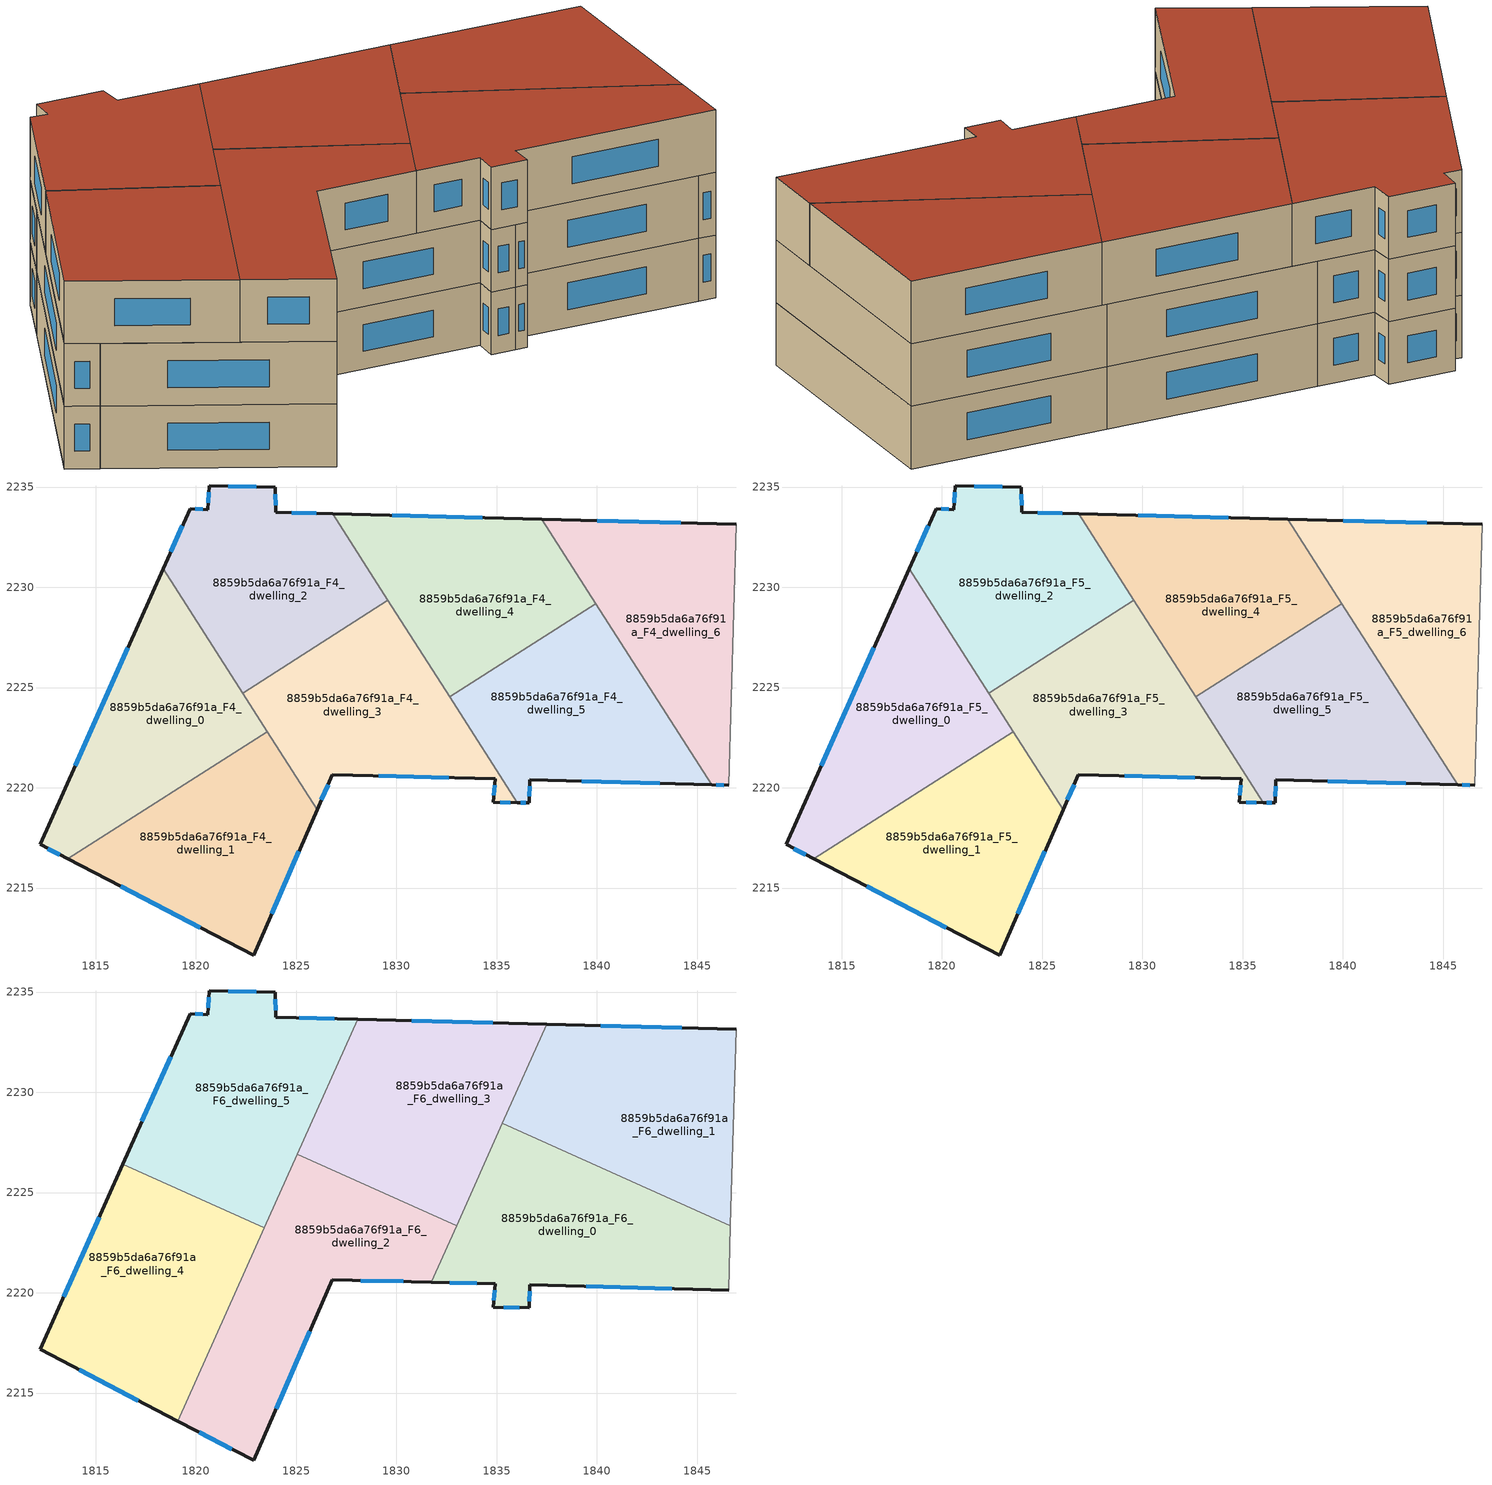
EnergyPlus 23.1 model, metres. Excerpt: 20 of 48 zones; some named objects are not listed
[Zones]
8859b5da6a76f91a_F4_dwelling_0
 floor to 8859b5da6a76f91a_F3_dwelling_0 (EU_floor_Construction): 1818.37,2230.92 1823.55,2222.8 1813.62,2216.46 1812.23,2217.18 z12
 wall outside (EU_wall_Construction): 1818.37,2230.92 1812.23,2217.18 1813.62,2216.46 z12:15
 wall to 8859b5da6a76f91a_F4_dwelling_1 (EU_wall_Construction): 1813.62,2216.46 1823.55,2222.8 z12:15
 wall to 8859b5da6a76f91a_F4_dwelling_2 (EU_wall_Construction): 1822.33,2224.72 1818.37,2230.92 z12:15
 wall to 8859b5da6a76f91a_F4_dwelling_3 (EU_wall_Construction): 1823.55,2222.81 1822.33,2224.72 z12:15
 window (EU_Window_Construction): 1812.63,2216.97 1813.22,2216.66 / 1816.62,2226.99 1813.98,2221.1 z12.86:14.14
8859b5da6a76f91a_F4_dwelling_1
 floor to 8859b5da6a76f91a_F3_dwelling_1 (EU_floor_Construction): 1823.55,2222.8 1826.05,2218.9 1822.88,2211.64 1813.62,2216.46 z12
 wall outside (EU_wall_Construction): 1813.62,2216.46 1822.88,2211.64 1826.05,2218.9 z12:15
 wall to 8859b5da6a76f91a_F4_dwelling_3 (EU_wall_Construction): 1826.05,2218.9 1823.55,2222.8 z12:15
 window (EU_Window_Construction): 1816.27,2215.08 1820.23,2213.02 / 1823.78,2213.72 1825.14,2216.83 z12.86:14.14
8859b5da6a76f91a_F4_dwelling_2
 floor to 8859b5da6a76f91a_F3_dwelling_2 (EU_floor_Construction): 1826.82,2233.67 1829.58,2229.35 1822.33,2224.72 1818.37,2230.92 1819.71,2233.92 1820.58,2233.87 1820.68,2235.07 1823.97,2234.99 1823.98,2233.75 z12
 wall outside (EU_wall_Construction): 1826.82,2233.67 1823.98,2233.75 1823.97,2234.99 1820.68,2235.07 1820.58,2233.87 1819.71,2233.92 1818.37,2230.92 z12:15
 wall to 8859b5da6a76f91a_F4_dwelling_3 (EU_wall_Construction): 1822.33,2224.72 1829.58,2229.35 z12:15
 wall to 8859b5da6a76f91a_F4_dwelling_4 (EU_wall_Construction): 1829.58,2229.35 1826.82,2233.67 z12:15
 window (EU_Window_Construction): 1820.33,2233.88 1819.96,2233.9 / 1820.65,2234.73 1820.61,2234.21 / 1823.03,2235.02 1821.62,2235.05 / 1823.98,2234.1 1823.97,2234.64 / 1826.01,2233.69 1824.79,2233.73 / 1819.33,2233.06 1818.75,2231.77 z12.86:14.14
8859b5da6a76f91a_F4_dwelling_3
 floor to 8859b5da6a76f91a_F3_dwelling_3 (EU_floor_Construction): 1829.58,2229.35 1836.03,2219.26 1834.84,2219.28 1834.92,2220.46 1826.81,2220.65 1826.05,2218.9 1822.33,2224.72 z12
 wall outside (EU_wall_Construction): 1826.05,2218.9 1826.81,2220.65 1834.92,2220.46 1834.84,2219.28 1836.03,2219.26 z12:15
 wall to 8859b5da6a76f91a_F4_dwelling_5 (EU_wall_Construction): 1836.03,2219.26 1832.66,2224.53 z12:15
 wall to 8859b5da6a76f91a_F4_dwelling_4 (EU_wall_Construction): 1832.66,2224.53 1829.58,2229.35 z12:15
 window (EU_Window_Construction): 1826.27,2219.4 1826.59,2220.15 / 1835.18,2219.27 1835.69,2219.26 / 1834.9,2220.12 1834.86,2219.62 / 1829.13,2220.59 1832.6,2220.51 z12.86:14.14
8859b5da6a76f91a_F4_dwelling_4
 floor to 8859b5da6a76f91a_F3_dwelling_4 (EU_floor_Construction): 1837.26,2233.39 1839.95,2229.19 1832.66,2224.53 1826.82,2233.67 z12
 wall outside (EU_wall_Construction): 1837.26,2233.39 1826.82,2233.67 z12:15
 wall to 8859b5da6a76f91a_F4_dwelling_5 (EU_wall_Construction): 1832.66,2224.53 1839.95,2229.19 z12:15
 wall to 8859b5da6a76f91a_F4_dwelling_6 (EU_wall_Construction): 1839.95,2229.19 1837.26,2233.39 z12:15
 window (EU_Window_Construction): 1834.27,2233.47 1829.8,2233.59 z12.86:14.14
8859b5da6a76f91a_F4_dwelling_5
 floor to 8859b5da6a76f91a_F3_dwelling_5 (EU_floor_Construction): 1839.95,2229.19 1845.72,2220.15 1836.65,2220.4 1836.63,2219.24 1836.03,2219.26 1832.66,2224.53 z12
 wall outside (EU_wall_Construction): 1836.03,2219.26 1836.63,2219.24 1836.65,2220.4 1845.72,2220.15 z12:15
 wall to 8859b5da6a76f91a_F4_dwelling_6 (EU_wall_Construction): 1845.72,2220.15 1839.95,2229.19 z12:15
 window (EU_Window_Construction): 1836.64,2219.57 1836.64,2220.07 / 1836.2,2219.25 1836.46,2219.25 / 1839.24,2220.33 1843.13,2220.22 z12.86:14.14
8859b5da6a76f91a_F4_dwelling_6
 floor to 8859b5da6a76f91a_F3_dwelling_6 (EU_floor_Construction): 1846.94,2233.14 1846.57,2220.13 1845.72,2220.15 1837.26,2233.39 z12
 wall outside (EU_wall_Construction): 1846.94,2233.14 1837.26,2233.39 / 1845.72,2220.15 1846.57,2220.13 z12:15
 wall adiabatic (EU_wall_Construction): 1846.57,2220.13 1846.94,2233.14 z12:15
 window (EU_Window_Construction): 1844.17,2233.21 1840.02,2233.32 / 1845.96,2220.14 1846.33,2220.13 z12.86:14.14
8859b5da6a76f91a_F5_dwelling_0
 floor to 8859b5da6a76f91a_F4_dwelling_0 (EU_floor_Construction): 1818.37,2230.92 1823.55,2222.8 1813.62,2216.46 1812.23,2217.18 z15
 wall outside (EU_wall_Construction): 1818.37,2230.92 1812.23,2217.18 1813.62,2216.46 z15:18
 wall to 8859b5da6a76f91a_F5_dwelling_1 (EU_wall_Construction): 1813.62,2216.46 1823.55,2222.8 z15:18
 wall to 8859b5da6a76f91a_F5_dwelling_2 (EU_wall_Construction): 1822.33,2224.72 1818.37,2230.92 z15:18
 wall to 8859b5da6a76f91a_F5_dwelling_3 (EU_wall_Construction): 1823.55,2222.81 1822.33,2224.72 z15:18
 window (EU_Window_Construction): 1812.63,2216.97 1813.22,2216.66 / 1816.62,2226.99 1813.98,2221.1 z15.86:17.14
 ceiling adiabatic (EU_roof_Construction): 1823.09,2222.51 1823.36,2223.11 1823.22,2223.33 1816.35,2226.4 1812.23,2217.18 1813.62,2216.46 z18
8859b5da6a76f91a_F5_dwelling_1
 floor to 8859b5da6a76f91a_F4_dwelling_1 (EU_floor_Construction): 1823.55,2222.8 1826.05,2218.9 1822.88,2211.64 1813.62,2216.46 z15
 wall outside (EU_wall_Construction): 1813.62,2216.46 1822.88,2211.64 1826.05,2218.9 z15:18
 wall to 8859b5da6a76f91a_F5_dwelling_3 (EU_wall_Construction): 1826.05,2218.9 1823.55,2222.8 z15:18
 window (EU_Window_Construction): 1816.27,2215.08 1820.23,2213.02 / 1823.78,2213.72 1825.14,2216.83 z15.86:17.14
8859b5da6a76f91a_F5_dwelling_2
 floor to 8859b5da6a76f91a_F4_dwelling_2 (EU_floor_Construction): 1826.82,2233.67 1829.58,2229.35 1822.33,2224.72 1818.37,2230.92 1819.71,2233.92 1820.58,2233.87 1820.68,2235.07 1823.97,2234.99 1823.98,2233.75 z15
 wall outside (EU_wall_Construction): 1826.82,2233.67 1823.98,2233.75 1823.97,2234.99 1820.68,2235.07 1820.58,2233.87 1819.71,2233.92 1818.37,2230.92 z15:18
 wall to 8859b5da6a76f91a_F5_dwelling_3 (EU_wall_Construction): 1822.33,2224.72 1829.58,2229.35 z15:18
 wall to 8859b5da6a76f91a_F5_dwelling_4 (EU_wall_Construction): 1829.58,2229.35 1826.82,2233.67 z15:18
 window (EU_Window_Construction): 1820.33,2233.88 1819.96,2233.9 / 1820.65,2234.73 1820.61,2234.21 / 1823.03,2235.02 1821.62,2235.05 / 1823.98,2234.1 1823.97,2234.64 / 1826.01,2233.69 1824.79,2233.73 / 1819.33,2233.06 1818.75,2231.77 z15.86:17.14
8859b5da6a76f91a_F5_dwelling_3
 floor to 8859b5da6a76f91a_F4_dwelling_3 (EU_floor_Construction): 1829.58,2229.35 1836.03,2219.26 1834.84,2219.28 1834.92,2220.46 1826.81,2220.65 1826.05,2218.9 1822.33,2224.72 z15
 wall outside (EU_wall_Construction): 1826.05,2218.9 1826.81,2220.65 1834.92,2220.46 1834.84,2219.28 1836.03,2219.26 z15:18
 wall to 8859b5da6a76f91a_F5_dwelling_5 (EU_wall_Construction): 1836.03,2219.26 1832.66,2224.53 z15:18
 wall to 8859b5da6a76f91a_F5_dwelling_4 (EU_wall_Construction): 1832.66,2224.53 1829.58,2229.35 z15:18
 window (EU_Window_Construction): 1826.27,2219.4 1826.59,2220.15 / 1835.18,2219.27 1835.69,2219.26 / 1834.9,2220.12 1834.86,2219.62 / 1829.13,2220.59 1832.6,2220.51 z15.86:17.14
 ceiling adiabatic (EU_roof_Construction): 1823.36,2223.11 1824.78,2226.28 1822.33,2224.72 z18
8859b5da6a76f91a_F5_dwelling_4
 floor to 8859b5da6a76f91a_F4_dwelling_4 (EU_floor_Construction): 1837.26,2233.39 1839.95,2229.19 1832.66,2224.53 1826.82,2233.67 z15
 wall outside (EU_wall_Construction): 1837.26,2233.39 1826.82,2233.67 z15:18
 wall to 8859b5da6a76f91a_F5_dwelling_5 (EU_wall_Construction): 1832.66,2224.53 1839.95,2229.19 z15:18
 wall to 8859b5da6a76f91a_F5_dwelling_6 (EU_wall_Construction): 1839.95,2229.19 1837.26,2233.39 z15:18
 window (EU_Window_Construction): 1834.27,2233.47 1829.8,2233.59 z15.86:17.14
8859b5da6a76f91a_F5_dwelling_5
 floor to 8859b5da6a76f91a_F4_dwelling_5 (EU_floor_Construction): 1839.95,2229.19 1845.72,2220.15 1836.65,2220.4 1836.63,2219.24 1836.03,2219.26 1832.66,2224.53 z15
 wall outside (EU_wall_Construction): 1836.03,2219.26 1836.63,2219.24 1836.65,2220.4 1845.72,2220.15 z15:18
 wall to 8859b5da6a76f91a_F5_dwelling_6 (EU_wall_Construction): 1845.72,2220.15 1839.95,2229.19 z15:18
 window (EU_Window_Construction): 1836.64,2219.57 1836.64,2220.07 / 1836.2,2219.25 1836.46,2219.25 / 1839.24,2220.33 1843.13,2220.22 z15.86:17.14
8859b5da6a76f91a_F5_dwelling_6
 floor to 8859b5da6a76f91a_F4_dwelling_6 (EU_floor_Construction): 1846.94,2233.14 1846.57,2220.13 1845.72,2220.15 1837.26,2233.39 z15
 wall outside (EU_wall_Construction): 1846.94,2233.14 1837.26,2233.39 / 1845.72,2220.15 1846.57,2220.13 z15:18
 wall adiabatic (EU_wall_Construction): 1846.57,2220.13 1846.94,2233.14 z15:18
 window (EU_Window_Construction): 1844.17,2233.21 1840.02,2233.32 / 1845.96,2220.14 1846.33,2220.13 z15.86:17.14
8859b5da6a76f91a_F6_dwelling_0
 floor to 8859b5da6a76f91a_F5_dwelling_5 (EU_floor_Construction): 1842.48,2225.23 1845.72,2220.15 1836.65,2220.4 1836.63,2219.24 1836.03,2219.26 1833.17,2223.72 1833.89,2225.31 1837.34,2227.52 z18
 floor to 8859b5da6a76f91a_F5_dwelling_6 (EU_floor_Construction): 1846.66,2223.36 1846.57,2220.13 1845.72,2220.15 1842.48,2225.23 z18
 floor to 8859b5da6a76f91a_F5_dwelling_3 (EU_floor_Construction): 1833.17,2223.72 1836.03,2219.26 1834.84,2219.28 1834.92,2220.46 1831.75,2220.53 z18
 floor to 8859b5da6a76f91a_F5_dwelling_4 (EU_floor_Construction): 1837.34,2227.52 1833.89,2225.31 1835.29,2228.44 z18
 wall outside (EU_wall_Construction): 1831.75,2220.53 1834.92,2220.46 1834.84,2219.28 1836.63,2219.24 1836.65,2220.4 1846.57,2220.13 z18:21
 wall to 8859b5da6a76f91a_F6_dwelling_1 (EU_wall_Construction): 1846.66,2223.36 1835.29,2228.45 z18:21
 wall adiabatic (EU_wall_Construction): 1846.57,2220.13 1846.66,2223.36 z18:21
 wall to 8859b5da6a76f91a_F6_dwelling_3 (EU_wall_Construction): 1835.29,2228.45 1833.01,2223.36 z18:21
 wall to 8859b5da6a76f91a_F6_dwelling_2 (EU_wall_Construction): 1833.01,2223.35 1831.75,2220.53 z18:21
 window (EU_Window_Construction): 1839.48,2220.32 1843.73,2220.21 / 1836.64,2219.57 1836.64,2220.07 / 1835.35,2219.27 1836.12,2219.25 / 1834.9,2220.12 1834.86,2219.62 / 1832.65,2220.51 1834.01,2220.48 z18.86:20.14
 roof outside (EU_roof_Construction): 1846.57,2220.13 1846.66,2223.36 1835.29,2228.45 1831.75,2220.53 1834.92,2220.46 1834.84,2219.28 1836.63,2219.24 1836.65,2220.4 z21
8859b5da6a76f91a_F6_dwelling_1
 floor to 8859b5da6a76f91a_F5_dwelling_6 (EU_floor_Construction): 1846.94,2233.14 1846.66,2223.36 1842.48,2225.23 1837.4,2233.17 1837.5,2233.39 z18
 floor to 8859b5da6a76f91a_F5_dwelling_5 (EU_floor_Construction): 1839.95,2229.19 1842.48,2225.23 1837.34,2227.52 z18
 floor to 8859b5da6a76f91a_F5_dwelling_4 (EU_floor_Construction): 1837.4,2233.17 1839.95,2229.19 1837.34,2227.52 1835.29,2228.44 z18
 wall outside (EU_wall_Construction): 1846.94,2233.14 1837.5,2233.39 z18:21
 wall adiabatic (EU_wall_Construction): 1846.66,2223.36 1846.94,2233.14 z18:21
 wall to 8859b5da6a76f91a_F6_dwelling_3 (EU_wall_Construction): 1837.5,2233.39 1835.29,2228.45 z18:21
 window (EU_Window_Construction): 1844.24,2233.21 1840.2,2233.32 z18.86:20.14
 roof outside (EU_roof_Construction): 1846.66,2223.36 1846.94,2233.14 1837.5,2233.39 1835.29,2228.45 z21
8859b5da6a76f91a_F6_dwelling_2
 floor to 8859b5da6a76f91a_F5_dwelling_1 (EU_floor_Construction): 1823.55,2222.8 1826.05,2218.9 1822.88,2211.64 1819.11,2213.6 1823.09,2222.51 z18
 floor to 8859b5da6a76f91a_F5_dwelling_0 (EU_floor_Construction): 1823.36,2223.11 1823.55,2222.8 1823.09,2222.51 z18
 floor to 8859b5da6a76f91a_F5_dwelling_2 (EU_floor_Construction): 1825.48,2226.73 1824.78,2226.28 1825.06,2226.91 z18
 floor to 8859b5da6a76f91a_F5_dwelling_3 (EU_floor_Construction): 1833.01,2223.36 1831.75,2220.53 1826.81,2220.65 1826.05,2218.9 1823.36,2223.11 1824.78,2226.28 1825.48,2226.73 z18
 wall outside (EU_wall_Construction): 1819.11,2213.6 1822.88,2211.64 1826.81,2220.65 1831.75,2220.53 z18:21
 wall to 8859b5da6a76f91a_F6_dwelling_3 (EU_wall_Construction): 1833.01,2223.36 1825.06,2226.91 z18:21
 wall to 8859b5da6a76f91a_F6_dwelling_4 (EU_wall_Construction): 1823.42,2223.24 1819.11,2213.6 z18:21
 wall to 8859b5da6a76f91a_F6_dwelling_5 (EU_wall_Construction): 1825.06,2226.91 1823.42,2223.24 z18:21
 window (EU_Window_Construction): 1828.22,2220.61 1830.34,2220.57 / 1824,2214.22 1825.69,2218.07 / 1820.18,2213.04 1821.8,2212.2 z18.86:20.14
 roof outside (EU_roof_Construction): 1831.75,2220.53 1833.01,2223.36 1825.06,2226.91 1819.11,2213.6 1822.88,2211.64 1826.81,2220.65 z21
8859b5da6a76f91a_F6_dwelling_3
 floor to 8859b5da6a76f91a_F5_dwelling_4 (EU_floor_Construction): 1837.26,2233.39 1837.4,2233.17 1833.89,2225.31 1832.66,2224.53 1827.56,2232.5 1828.07,2233.64 z18
 floor to 8859b5da6a76f91a_F5_dwelling_6 (EU_floor_Construction): 1837.5,2233.39 1837.4,2233.17 1837.26,2233.39 z18
 floor to 8859b5da6a76f91a_F5_dwelling_5 (EU_floor_Construction): 1833.89,2225.31 1833.17,2223.72 1832.66,2224.53 z18
 floor to 8859b5da6a76f91a_F5_dwelling_2 (EU_floor_Construction): 1827.56,2232.5 1829.58,2229.35 1825.48,2226.73 1825.06,2226.91 z18
 floor to 8859b5da6a76f91a_F5_dwelling_3 (EU_floor_Construction): 1829.58,2229.35 1833.17,2223.72 1833.01,2223.36 1825.48,2226.73 z18
 wall outside (EU_wall_Construction): 1837.5,2233.39 1828.07,2233.64 z18:21
 wall to 8859b5da6a76f91a_F6_dwelling_5 (EU_wall_Construction): 1828.07,2233.64 1825.06,2226.91 z18:21
 window (EU_Window_Construction): 1834.81,2233.46 1830.77,2233.57 z18.86:20.14
 roof outside (EU_roof_Construction): 1833.01,2223.36 1837.5,2233.39 1828.07,2233.64 1825.06,2226.91 z21
8859b5da6a76f91a_F6_dwelling_4
 floor to 8859b5da6a76f91a_F5_dwelling_1 (EU_floor_Construction): 1823.09,2222.51 1819.11,2213.6 1813.62,2216.46 z18
 floor adiabatic (EU_floor_Construction): 1823.42,2223.24 1823.09,2222.51 1813.62,2216.46 1812.23,2217.18 1816.35,2226.4 z18
 wall outside (EU_wall_Construction): 1816.35,2226.4 1812.23,2217.18 1819.11,2213.6 z18:21
 wall to 8859b5da6a76f91a_F6_dwelling_5 (EU_wall_Construction): 1823.42,2223.24 1816.35,2226.4 z18:21
 window (EU_Window_Construction): 1814.19,2216.16 1817.14,2214.63 / 1815.17,2223.77 1813.41,2219.81 z18.86:20.14
 roof outside (EU_roof_Construction): 1819.11,2213.6 1823.42,2223.24 1816.35,2226.4 1812.23,2217.18 z21
8859b5da6a76f91a_F6_dwelling_5
 floor to 8859b5da6a76f91a_F5_dwelling_2 (EU_floor_Construction): 1826.82,2233.67 1827.56,2232.5 1824.78,2226.28 1822.33,2224.72 1818.37,2230.92 1819.71,2233.92 1820.58,2233.87 1820.68,2235.07 1823.97,2234.99 1823.98,2233.75 z18
 floor to 8859b5da6a76f91a_F5_dwelling_0 (EU_floor_Construction): 1818.37,2230.92 1823.22,2223.33 1816.35,2226.4 z18
 floor to 8859b5da6a76f91a_F5_dwelling_4 (EU_floor_Construction): 1828.07,2233.64 1827.56,2232.5 1826.82,2233.67 z18
 floor adiabatic (EU_floor_Construction): 1824.78,2226.28 1823.42,2223.24 1823.22,2223.33 1822.33,2224.72 z18
 wall outside (EU_wall_Construction): 1828.07,2233.64 1823.98,2233.75 1823.97,2234.99 1820.68,2235.07 1820.58,2233.87 1819.71,2233.92 1816.35,2226.4 z18:21
 window (EU_Window_Construction): 1823.03,2235.02 1821.62,2235.05 / 1823.98,2234.1 1823.97,2234.64 / 1826.91,2233.67 1825.15,2233.72 / 1818.75,2231.77 1817.31,2228.55 / 1820.33,2233.88 1819.96,2233.9 / 1820.65,2234.73 1820.61,2234.21 z18.86:20.14
 roof outside (EU_roof_Construction): 1823.42,2223.24 1828.07,2233.64 1823.98,2233.75 1823.97,2234.99 1820.68,2235.07 1820.58,2233.87 1819.71,2233.92 1816.35,2226.4 z21
[Building]
EU S2 Campaign: North Axis=0; Terrain=City; Solar Distribution=FullExterior
[Site:Location]
Helsinki-Vantaa.AP: Latitude=60.317; Longitude=24.963; Time Zone=2; Elevation=54.6
[SizingPeriod:WeatherFileDays]
AnnualSizingPeriod: Begin Month=1; Begin Day of Month=1; End Month=12; End Day of Month=31; Day of Week for Start Day=Monday; Use Weather File Daylight Saving Period=No; Use Weather File Rain and Snow Indicators=No
[MATERIAL]
EU_InternalMass_Material: Roughness=MediumRough; Thickness=0.1; Conductivity=1; Density=1800; Specific Heat=900; Thermal Absorptance=0.9; Solar Absorptance=0.7; Visible Absorptance=0.7
[MATERIAL:NOMASS] Roughness=MediumRough; Thermal Absorptance=0.9; Solar Absorptance=0.7; Visible Absorptance=0.7
Name | Thermal Resistance
EU_wall_NoMass | 1.10183
EU_roof_NoMass; EU_floor_NoMass | 1.70606
[WINDOWMATERIAL:SIMPLEGLAZINGSYSTEM]
EU_Window_SimpleGlazing: UFactor=3.11035; Solar Heat Gain Coefficient=0.8; Visible Transmittance=0.8
[CONSTRUCTION]
EU_wall_Construction: EU_wall_NoMass
EU_roof_Construction: EU_roof_NoMass
EU_floor_Construction: EU_floor_NoMass
EU_Window_Construction: EU_Window_SimpleGlazing
EU_InternalMass_Construction: EU_InternalMass_Material
[ZONE] Type=1; Multiplier=1; Ceiling Height=autocalculate; Floor Area=autocalculate; Part of Total Floor Area=Yes
Name | Volume
8859b5da6a76f91a_F4_dwelling_0; 8859b5da6a76f91a_F5_dwelling_0 | 205.552
8859b5da6a76f91a_F6_dwelling_0 | 239.835
8859b5da6a76f91a_F4_dwelling_1; 8859b5da6a76f91a_F5_dwelling_1 | 205.559
8859b5da6a76f91a_F6_dwelling_1 | 239.81
8859b5da6a76f91a_F4_dwelling_2; 8859b5da6a76f91a_F5_dwelling_2 | 205.568
8859b5da6a76f91a_F6_dwelling_2 | 239.827
8859b5da6a76f91a_F4_dwelling_3; 8859b5da6a76f91a_F5_dwelling_3 | 205.57
8859b5da6a76f91a_F6_dwelling_3 | 239.832
8859b5da6a76f91a_F4_dwelling_4; 8859b5da6a76f91a_F5_dwelling_4 | 205.542
8859b5da6a76f91a_F6_dwelling_4 | 239.821
8859b5da6a76f91a_F4_dwelling_5; 8859b5da6a76f91a_F5_dwelling_5 | 205.554
8859b5da6a76f91a_F6_dwelling_5 | 239.808
8859b5da6a76f91a_F4_dwelling_6; 8859b5da6a76f91a_F5_dwelling_6 | 205.575
[INTERNALMASS] Construction=EU_InternalMass_Construction
Name | Zone or ZoneList | Surface Area
8859b5da6a76f91a_F4_dwelling_0_EU_InternalMass | 8859b5da6a76f91a_F4_dwelling_0 | 68.5187
8859b5da6a76f91a_F4_dwelling_1_EU_InternalMass | 8859b5da6a76f91a_F4_dwelling_1 | 68.5184
8859b5da6a76f91a_F4_dwelling_2_EU_InternalMass | 8859b5da6a76f91a_F4_dwelling_2 | 68.5226
8859b5da6a76f91a_F4_dwelling_3_EU_InternalMass | 8859b5da6a76f91a_F4_dwelling_3 | 68.5211
8859b5da6a76f91a_F4_dwelling_4_EU_InternalMass | 8859b5da6a76f91a_F4_dwelling_4 | 68.5161
8859b5da6a76f91a_F4_dwelling_5_EU_InternalMass | 8859b5da6a76f91a_F4_dwelling_5 | 68.5155
8859b5da6a76f91a_F4_dwelling_6_EU_InternalMass | 8859b5da6a76f91a_F4_dwelling_6 | 68.5253
8859b5da6a76f91a_F5_dwelling_0_EU_InternalMass | 8859b5da6a76f91a_F5_dwelling_0 | 68.5187
8859b5da6a76f91a_F5_dwelling_1_EU_InternalMass | 8859b5da6a76f91a_F5_dwelling_1 | 68.5184
8859b5da6a76f91a_F5_dwelling_2_EU_InternalMass | 8859b5da6a76f91a_F5_dwelling_2 | 68.5226
8859b5da6a76f91a_F5_dwelling_3_EU_InternalMass | 8859b5da6a76f91a_F5_dwelling_3 | 68.5211
8859b5da6a76f91a_F5_dwelling_4_EU_InternalMass | 8859b5da6a76f91a_F5_dwelling_4 | 68.5161
8859b5da6a76f91a_F5_dwelling_5_EU_InternalMass | 8859b5da6a76f91a_F5_dwelling_5 | 68.5155
8859b5da6a76f91a_F5_dwelling_6_EU_InternalMass | 8859b5da6a76f91a_F5_dwelling_6 | 68.5253
8859b5da6a76f91a_F6_dwelling_0_EU_InternalMass | 8859b5da6a76f91a_F6_dwelling_0 | 79.945
8859b5da6a76f91a_F6_dwelling_1_EU_InternalMass | 8859b5da6a76f91a_F6_dwelling_1 | 79.9369
8859b5da6a76f91a_F6_dwelling_2_EU_InternalMass | 8859b5da6a76f91a_F6_dwelling_2 | 79.9426
8859b5da6a76f91a_F6_dwelling_3_EU_InternalMass | 8859b5da6a76f91a_F6_dwelling_3 | 79.9441
8859b5da6a76f91a_F6_dwelling_4_EU_InternalMass | 8859b5da6a76f91a_F6_dwelling_4 | 79.94
8859b5da6a76f91a_F6_dwelling_5_EU_InternalMass | 8859b5da6a76f91a_F6_dwelling_5 | 79.9363
[OTHEREQUIPMENT] Fuel Type=Electricity; Design Level Calculation Method=Watts/Area; Power per Zone Floor Area=1; Fraction Latent=0; Fraction Radiant=0; Fraction Lost=0; Carbon Dioxide Generation Rate=0; EndUse Subcategory=EU_Step8_InternalGains
Name | Zone or ZoneList or Space or SpaceList | Schedule
EU_Step8_InternalGain_8859b5da6a76f91a_F4_dwelling_0_f000 | 8859b5da6a76f91a_F4_dwelling_0 | EU_Step8_GainSchedule_8859b5da6a76f91a_F4_dwelling_0_f000
EU_Step8_InternalGain_8859b5da6a76f91a_F4_dwelling_1_f000 | 8859b5da6a76f91a_F4_dwelling_1 | EU_Step8_GainSchedule_8859b5da6a76f91a_F4_dwelling_1_f000
EU_Step8_InternalGain_8859b5da6a76f91a_F4_dwelling_2_f000 | 8859b5da6a76f91a_F4_dwelling_2 | EU_Step8_GainSchedule_8859b5da6a76f91a_F4_dwelling_2_f000
EU_Step8_InternalGain_8859b5da6a76f91a_F4_dwelling_3_f000 | 8859b5da6a76f91a_F4_dwelling_3 | EU_Step8_GainSchedule_8859b5da6a76f91a_F4_dwelling_3_f000
EU_Step8_InternalGain_8859b5da6a76f91a_F4_dwelling_4_f000 | 8859b5da6a76f91a_F4_dwelling_4 | EU_Step8_GainSchedule_8859b5da6a76f91a_F4_dwelling_4_f000
EU_Step8_InternalGain_8859b5da6a76f91a_F4_dwelling_5_f000 | 8859b5da6a76f91a_F4_dwelling_5 | EU_Step8_GainSchedule_8859b5da6a76f91a_F4_dwelling_5_f000
EU_Step8_InternalGain_8859b5da6a76f91a_F4_dwelling_6_f000 | 8859b5da6a76f91a_F4_dwelling_6 | EU_Step8_GainSchedule_8859b5da6a76f91a_F4_dwelling_6_f000
EU_Step8_InternalGain_8859b5da6a76f91a_F5_dwelling_0_f000 | 8859b5da6a76f91a_F5_dwelling_0 | EU_Step8_GainSchedule_8859b5da6a76f91a_F5_dwelling_0_f000
EU_Step8_InternalGain_8859b5da6a76f91a_F5_dwelling_1_f000 | 8859b5da6a76f91a_F5_dwelling_1 | EU_Step8_GainSchedule_8859b5da6a76f91a_F5_dwelling_1_f000
EU_Step8_InternalGain_8859b5da6a76f91a_F5_dwelling_2_f000 | 8859b5da6a76f91a_F5_dwelling_2 | EU_Step8_GainSchedule_8859b5da6a76f91a_F5_dwelling_2_f000
EU_Step8_InternalGain_8859b5da6a76f91a_F5_dwelling_3_f000 | 8859b5da6a76f91a_F5_dwelling_3 | EU_Step8_GainSchedule_8859b5da6a76f91a_F5_dwelling_3_f000
EU_Step8_InternalGain_8859b5da6a76f91a_F5_dwelling_4_f000 | 8859b5da6a76f91a_F5_dwelling_4 | EU_Step8_GainSchedule_8859b5da6a76f91a_F5_dwelling_4_f000
EU_Step8_InternalGain_8859b5da6a76f91a_F5_dwelling_5_f000 | 8859b5da6a76f91a_F5_dwelling_5 | EU_Step8_GainSchedule_8859b5da6a76f91a_F5_dwelling_5_f000
EU_Step8_InternalGain_8859b5da6a76f91a_F5_dwelling_6_f000 | 8859b5da6a76f91a_F5_dwelling_6 | EU_Step8_GainSchedule_8859b5da6a76f91a_F5_dwelling_6_f000
EU_Step8_InternalGain_8859b5da6a76f91a_F6_dwelling_0_f000 | 8859b5da6a76f91a_F6_dwelling_0 | EU_Step8_GainSchedule_8859b5da6a76f91a_F6_dwelling_0_f000
EU_Step8_InternalGain_8859b5da6a76f91a_F6_dwelling_1_f000 | 8859b5da6a76f91a_F6_dwelling_1 | EU_Step8_GainSchedule_8859b5da6a76f91a_F6_dwelling_1_f000
EU_Step8_InternalGain_8859b5da6a76f91a_F6_dwelling_2_f000 | 8859b5da6a76f91a_F6_dwelling_2 | EU_Step8_GainSchedule_8859b5da6a76f91a_F6_dwelling_2_f000
EU_Step8_InternalGain_8859b5da6a76f91a_F6_dwelling_3_f000 | 8859b5da6a76f91a_F6_dwelling_3 | EU_Step8_GainSchedule_8859b5da6a76f91a_F6_dwelling_3_f000
EU_Step8_InternalGain_8859b5da6a76f91a_F6_dwelling_4_f000 | 8859b5da6a76f91a_F6_dwelling_4 | EU_Step8_GainSchedule_8859b5da6a76f91a_F6_dwelling_4_f000
EU_Step8_InternalGain_8859b5da6a76f91a_F6_dwelling_5_f000 | 8859b5da6a76f91a_F6_dwelling_5 | EU_Step8_GainSchedule_8859b5da6a76f91a_F6_dwelling_5_f000
[ZONEVENTILATION:DESIGNFLOWRATE] Schedule=EU_AlwaysOn; Design Flow Rate Calculation Method=AirChanges/Hour; Air Changes per Hour=0.756316; Ventilation Type=Natural; Fan Pressure Rise=0; Fan Total Efficiency=1; Constant Term Coefficient=1; Temperature Term Coefficient=0; Velocity Term Coefficient=0; Velocity Squared Term Coefficient=0; Minimum Indoor Temperature=-100; Maximum Indoor Temperature=100; Delta Temperature=-100; Minimum Outdoor Temperature=-100; Maximum Outdoor Temperature=100; Maximum Wind Speed=40
Name | Zone or ZoneList or Space or SpaceList
EU_ConstantAir_8859b5da6a76f91a_F4_dwelling_0 | 8859b5da6a76f91a_F4_dwelling_0
EU_ConstantAir_8859b5da6a76f91a_F4_dwelling_1 | 8859b5da6a76f91a_F4_dwelling_1
EU_ConstantAir_8859b5da6a76f91a_F4_dwelling_2 | 8859b5da6a76f91a_F4_dwelling_2
EU_ConstantAir_8859b5da6a76f91a_F4_dwelling_3 | 8859b5da6a76f91a_F4_dwelling_3
EU_ConstantAir_8859b5da6a76f91a_F4_dwelling_4 | 8859b5da6a76f91a_F4_dwelling_4
EU_ConstantAir_8859b5da6a76f91a_F4_dwelling_5 | 8859b5da6a76f91a_F4_dwelling_5
EU_ConstantAir_8859b5da6a76f91a_F4_dwelling_6 | 8859b5da6a76f91a_F4_dwelling_6
EU_ConstantAir_8859b5da6a76f91a_F5_dwelling_0 | 8859b5da6a76f91a_F5_dwelling_0
EU_ConstantAir_8859b5da6a76f91a_F5_dwelling_1 | 8859b5da6a76f91a_F5_dwelling_1
EU_ConstantAir_8859b5da6a76f91a_F5_dwelling_2 | 8859b5da6a76f91a_F5_dwelling_2
EU_ConstantAir_8859b5da6a76f91a_F5_dwelling_3 | 8859b5da6a76f91a_F5_dwelling_3
EU_ConstantAir_8859b5da6a76f91a_F5_dwelling_4 | 8859b5da6a76f91a_F5_dwelling_4
EU_ConstantAir_8859b5da6a76f91a_F5_dwelling_5 | 8859b5da6a76f91a_F5_dwelling_5
EU_ConstantAir_8859b5da6a76f91a_F5_dwelling_6 | 8859b5da6a76f91a_F5_dwelling_6
EU_ConstantAir_8859b5da6a76f91a_F6_dwelling_0 | 8859b5da6a76f91a_F6_dwelling_0
EU_ConstantAir_8859b5da6a76f91a_F6_dwelling_1 | 8859b5da6a76f91a_F6_dwelling_1
EU_ConstantAir_8859b5da6a76f91a_F6_dwelling_2 | 8859b5da6a76f91a_F6_dwelling_2
EU_ConstantAir_8859b5da6a76f91a_F6_dwelling_3 | 8859b5da6a76f91a_F6_dwelling_3
EU_ConstantAir_8859b5da6a76f91a_F6_dwelling_4 | 8859b5da6a76f91a_F6_dwelling_4
EU_ConstantAir_8859b5da6a76f91a_F6_dwelling_5 | 8859b5da6a76f91a_F6_dwelling_5
[HVACTEMPLATE:THERMOSTAT] Constant Heating Setpoint=20; Constant Cooling Setpoint=50
EU_HeatOnly_8859b5da6a76f91a_F6_dwelling_0; EU_HeatOnly_8859b5da6a76f91a_F6_dwelling_1; EU_HeatOnly_8859b5da6a76f91a_F6_dwelling_2; EU_HeatOnly_8859b5da6a76f91a_F6_dwelling_3; EU_HeatOnly_8859b5da6a76f91a_F6_dwelling_4; EU_HeatOnly_8859b5da6a76f91a_F6_dwelling_5
[HVACTEMPLATE:ZONE:IDEALLOADSAIRSYSTEM] System Availability Schedule=EU_AlwaysOn; Maximum Heating Supply Air Temperature=50; Minimum Cooling Supply Air Temperature=13; Maximum Heating Supply Air Humidity Ratio=0.0156; Minimum Cooling Supply Air Humidity Ratio=0.0077; Heating Limit=NoLimit; Cooling Limit=NoLimit; Heating Availability Schedule=EU_AlwaysOn; Cooling Availability Schedule=EU_CoolingOff; Dehumidification Control Type=ConstantSensibleHeatRatio; Cooling Sensible Heat Ratio=0.7; Dehumidification Setpoint=60; Humidification Control Type=None; Humidification Setpoint=30; Outdoor Air Method=None; Outdoor Air Flow Rate per Person=0.00944; Outdoor Air Flow Rate per Zone Floor Area=0; Outdoor Air Flow Rate per Zone=0; Demand Controlled Ventilation Type=None; Outdoor Air Economizer Type=NoEconomizer; Heat Recovery Type=None; Sensible Heat Recovery Effectiveness=0.7; Latent Heat Recovery Effectiveness=0.65
Name | Template Thermostat
8859b5da6a76f91a_F4_dwelling_0 | EU_HeatOnly_8859b5da6a76f91a_F4_dwelling_0
8859b5da6a76f91a_F4_dwelling_1 | EU_HeatOnly_8859b5da6a76f91a_F4_dwelling_1
8859b5da6a76f91a_F4_dwelling_2 | EU_HeatOnly_8859b5da6a76f91a_F4_dwelling_2
8859b5da6a76f91a_F4_dwelling_3 | EU_HeatOnly_8859b5da6a76f91a_F4_dwelling_3
8859b5da6a76f91a_F4_dwelling_4 | EU_HeatOnly_8859b5da6a76f91a_F4_dwelling_4
8859b5da6a76f91a_F4_dwelling_5 | EU_HeatOnly_8859b5da6a76f91a_F4_dwelling_5
8859b5da6a76f91a_F4_dwelling_6 | EU_HeatOnly_8859b5da6a76f91a_F4_dwelling_6
8859b5da6a76f91a_F5_dwelling_0 | EU_HeatOnly_8859b5da6a76f91a_F5_dwelling_0
8859b5da6a76f91a_F5_dwelling_1 | EU_HeatOnly_8859b5da6a76f91a_F5_dwelling_1
8859b5da6a76f91a_F5_dwelling_2 | EU_HeatOnly_8859b5da6a76f91a_F5_dwelling_2
8859b5da6a76f91a_F5_dwelling_3 | EU_HeatOnly_8859b5da6a76f91a_F5_dwelling_3
8859b5da6a76f91a_F5_dwelling_4 | EU_HeatOnly_8859b5da6a76f91a_F5_dwelling_4
8859b5da6a76f91a_F5_dwelling_5 | EU_HeatOnly_8859b5da6a76f91a_F5_dwelling_5
8859b5da6a76f91a_F5_dwelling_6 | EU_HeatOnly_8859b5da6a76f91a_F5_dwelling_6
8859b5da6a76f91a_F6_dwelling_0 | EU_HeatOnly_8859b5da6a76f91a_F6_dwelling_0
8859b5da6a76f91a_F6_dwelling_1 | EU_HeatOnly_8859b5da6a76f91a_F6_dwelling_1
8859b5da6a76f91a_F6_dwelling_2 | EU_HeatOnly_8859b5da6a76f91a_F6_dwelling_2
8859b5da6a76f91a_F6_dwelling_3 | EU_HeatOnly_8859b5da6a76f91a_F6_dwelling_3
8859b5da6a76f91a_F6_dwelling_4 | EU_HeatOnly_8859b5da6a76f91a_F6_dwelling_4
8859b5da6a76f91a_F6_dwelling_5 | EU_HeatOnly_8859b5da6a76f91a_F6_dwelling_5
[SIZING:ZONE] Zone Cooling Design Supply Air Temperature Input Method=SupplyAirTemperature; Zone Cooling Design Supply Air Temperature=13; Zone Heating Design Supply Air Temperature Input Method=SupplyAirTemperature; Zone Heating Design Supply Air Temperature=50; Zone Cooling Design Supply Air Humidity Ratio=0.008; Zone Heating Design Supply Air Humidity Ratio=0.008; Cooling Design Air Flow Method=DesignDay; Cooling Design Air Flow Rate=0; Cooling Minimum Air Flow per Zone Floor Area=0.000762; Cooling Minimum Air Flow=0; Cooling Minimum Air Flow Fraction=0.2; Heating Design Air Flow Method=DesignDay; Heating Design Air Flow Rate=0; Heating Maximum Air Flow per Zone Floor Area=0.002032; Heating Maximum Air Flow=0.141576; Heating Maximum Air Flow Fraction=0.3; Account for Dedicated Outdoor Air System=No; Dedicated Outdoor Air System Control Strategy=NeutralSupplyAir; Dedicated Outdoor Air Low Setpoint Temperature for Design=autosize; Dedicated Outdoor Air High Setpoint Temperature for Design=autosize; Zone Load Sizing Method=Sensible Load Only No Latent Load; Zone Latent Cooling Design Supply Air Humidity Ratio Input Method=HumidityRatioDifference; Zone Cooling Design Supply Air Humidity Ratio Difference=0.005; Zone Latent Heating Design Supply Air Humidity Ratio Input Method=HumidityRatioDifference; Zone Humidification Design Supply Air Humidity Ratio Difference=0.005
8859b5da6a76f91a_F4_dwelling_0; 8859b5da6a76f91a_F4_dwelling_1; 8859b5da6a76f91a_F4_dwelling_2; 8859b5da6a76f91a_F4_dwelling_3; 8859b5da6a76f91a_F4_dwelling_4; 8859b5da6a76f91a_F4_dwelling_5; 8859b5da6a76f91a_F4_dwelling_6; 8859b5da6a76f91a_F5_dwelling_0; 8859b5da6a76f91a_F5_dwelling_1; 8859b5da6a76f91a_F5_dwelling_2; 8859b5da6a76f91a_F5_dwelling_3; 8859b5da6a76f91a_F5_dwelling_4; 8859b5da6a76f91a_F5_dwelling_5; 8859b5da6a76f91a_F5_dwelling_6; 8859b5da6a76f91a_F6_dwelling_0; 8859b5da6a76f91a_F6_dwelling_1; 8859b5da6a76f91a_F6_dwelling_2; 8859b5da6a76f91a_F6_dwelling_3; 8859b5da6a76f91a_F6_dwelling_4; 8859b5da6a76f91a_F6_dwelling_5
[SCHEDULE:CONSTANT]
Name | Hourly Value
EU_AlwaysOn | 1
EU_CoolingOff | 0
[SCHEDULE:FILE] Column Number=1; Rows to Skip at Top=0; Number of Hours of Data=8760; Column Separator=Comma; Interpolate to Timestep=No; Minutes per Item=60; Adjust Schedule for Daylight Savings=Yes
Name | File
EU_Step8_GainSchedule_8859b5da6a76f91a_F4_dwelling_0_f000 | ../../schedules/8859b5da6a76f91a/8859b5da6a76f91a_F4_dwelling_0_f000_gain.csv
EU_Step8_GainSchedule_8859b5da6a76f91a_F4_dwelling_1_f000 | ../../schedules/8859b5da6a76f91a/8859b5da6a76f91a_F4_dwelling_1_f000_gain.csv
EU_Step8_GainSchedule_8859b5da6a76f91a_F4_dwelling_2_f000 | ../../schedules/8859b5da6a76f91a/8859b5da6a76f91a_F4_dwelling_2_f000_gain.csv
EU_Step8_GainSchedule_8859b5da6a76f91a_F4_dwelling_3_f000 | ../../schedules/8859b5da6a76f91a/8859b5da6a76f91a_F4_dwelling_3_f000_gain.csv
EU_Step8_GainSchedule_8859b5da6a76f91a_F4_dwelling_4_f000 | ../../schedules/8859b5da6a76f91a/8859b5da6a76f91a_F4_dwelling_4_f000_gain.csv
EU_Step8_GainSchedule_8859b5da6a76f91a_F4_dwelling_5_f000 | ../../schedules/8859b5da6a76f91a/8859b5da6a76f91a_F4_dwelling_5_f000_gain.csv
EU_Step8_GainSchedule_8859b5da6a76f91a_F4_dwelling_6_f000 | ../../schedules/8859b5da6a76f91a/8859b5da6a76f91a_F4_dwelling_6_f000_gain.csv
EU_Step8_GainSchedule_8859b5da6a76f91a_F5_dwelling_0_f000 | ../../schedules/8859b5da6a76f91a/8859b5da6a76f91a_F5_dwelling_0_f000_gain.csv
EU_Step8_GainSchedule_8859b5da6a76f91a_F5_dwelling_1_f000 | ../../schedules/8859b5da6a76f91a/8859b5da6a76f91a_F5_dwelling_1_f000_gain.csv
EU_Step8_GainSchedule_8859b5da6a76f91a_F5_dwelling_2_f000 | ../../schedules/8859b5da6a76f91a/8859b5da6a76f91a_F5_dwelling_2_f000_gain.csv
EU_Step8_GainSchedule_8859b5da6a76f91a_F5_dwelling_3_f000 | ../../schedules/8859b5da6a76f91a/8859b5da6a76f91a_F5_dwelling_3_f000_gain.csv
EU_Step8_GainSchedule_8859b5da6a76f91a_F5_dwelling_4_f000 | ../../schedules/8859b5da6a76f91a/8859b5da6a76f91a_F5_dwelling_4_f000_gain.csv
EU_Step8_GainSchedule_8859b5da6a76f91a_F5_dwelling_5_f000 | ../../schedules/8859b5da6a76f91a/8859b5da6a76f91a_F5_dwelling_5_f000_gain.csv
EU_Step8_GainSchedule_8859b5da6a76f91a_F5_dwelling_6_f000 | ../../schedules/8859b5da6a76f91a/8859b5da6a76f91a_F5_dwelling_6_f000_gain.csv
EU_Step8_GainSchedule_8859b5da6a76f91a_F6_dwelling_0_f000 | ../../schedules/8859b5da6a76f91a/8859b5da6a76f91a_F6_dwelling_0_f000_gain.csv
EU_Step8_GainSchedule_8859b5da6a76f91a_F6_dwelling_1_f000 | ../../schedules/8859b5da6a76f91a/8859b5da6a76f91a_F6_dwelling_1_f000_gain.csv
EU_Step8_GainSchedule_8859b5da6a76f91a_F6_dwelling_2_f000 | ../../schedules/8859b5da6a76f91a/8859b5da6a76f91a_F6_dwelling_2_f000_gain.csv
EU_Step8_GainSchedule_8859b5da6a76f91a_F6_dwelling_3_f000 | ../../schedules/8859b5da6a76f91a/8859b5da6a76f91a_F6_dwelling_3_f000_gain.csv
EU_Step8_GainSchedule_8859b5da6a76f91a_F6_dwelling_4_f000 | ../../schedules/8859b5da6a76f91a/8859b5da6a76f91a_F6_dwelling_4_f000_gain.csv
EU_Step8_GainSchedule_8859b5da6a76f91a_F6_dwelling_5_f000 | ../../schedules/8859b5da6a76f91a/8859b5da6a76f91a_F6_dwelling_5_f000_gain.csv
